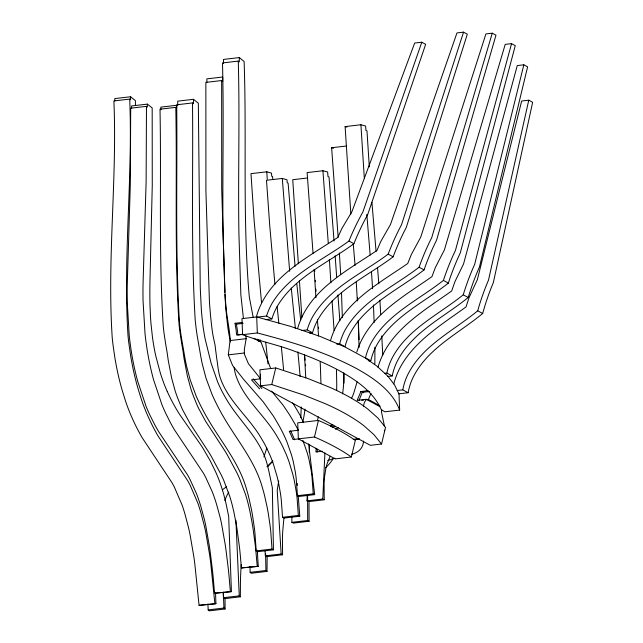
<?xml version="1.0" encoding="UTF-8"?>
<svg xmlns="http://www.w3.org/2000/svg" width="643" height="643" viewBox="0 0 643 643"><rect width="100%" height="100%" fill="white"/><g stroke="black" fill="none" stroke-linecap="round" stroke-linejoin="round"><path stroke-width="0.96" d="M250.006 566.395L250.119 572.334L251.212 573.259L267.014 571.41L267.11 560.479A126.992 41.827 83.3 0 1 267.183 556.115M225.066 599.3L225.066 609.001L209.272 610.85L208.171 609.894L207.906 603.906M301.229 406.915L300.828 417.685M336.659 390.502L336.691 388.758A109.84 36.177 83.3 0 0 336.739 383.373L336.458 370.038M308.64 443.903L314.676 494.636L298.882 496.476L297.452 495.697L296.19 478.408A80.166 26.403 83.3 0 0 295.306 471.866L293.112 460.91A108.643 35.783 83.3 0 0 291.303 454.352L286.826 441.612A174.751 57.557 83.3 0 0 283.217 433.559L281.256 429.709A227.349 74.877 83.3 0 0 278.218 424.211L276.193 420.763A231.448 76.228 83.3 0 0 273.315 415.973L263.164 401.779L243.761 379.531L232.573 365.449L228.313 354.864L230.218 339.142A34.159 11.252 83.3 0 1 229.8 334.85L229.27 330.245A49.021 16.147 83.3 0 1 228.466 325.213L226.264 310.448L224.954 294.454M259.611 388.862L251.526 379.868L260.576 378.807L248.367 363.6L244.348 354.068L244.348 349.229L246.173 338.684L245.851 335.887M381.629 409.454L381.524 412.026L384.474 426.172M330.164 456.313L327.231 463.41A108.643 35.783 83.3 0 0 325.88 468.257L324.49 477.275A80.166 26.403 83.3 0 0 324.112 483.134L324.209 499.796L308.415 501.636L306.984 500.865L307.209 495.914M309.227 452.342L309.596 444.426M316.139 448.219L315.962 451.973L322.296 451.233M317.232 452.021L317.361 449.2M324.209 499.796L322.778 499.024L324.916 452.921M241.149 564.658L240.603 575.959A141.918 46.738 83.3 0 0 240.41 585.202L240.345 596.808L224.552 598.657L223.451 597.717L223.234 592.742M304.983 409.085L304.806 410.588A74.202 24.442 83.3 0 1 303.673 417.709L302.869 421.647M342.606 393.902L343.314 387.906A55.603 18.317 83.3 0 0 343.635 383.734L343.852 380.873A62.443 20.568 83.3 0 0 344.109 374.829A64.758 21.332 83.3 0 0 344.142 373.261M278.708 481.012L277.205 490.255L281.152 554.009L282.582 554.78L282.446 537.644A81.589 26.869 83.3 0 1 282.727 531.552L283.539 521.955A73.045 24.056 83.3 0 1 283.965 518.338M357.09 381.87L353.98 392.423A54.012 17.787 83.3 0 1 352.774 395.662L351.448 398.499M398.756 393.829L408.112 392.736A59.26 55.837 -85.5 0 1 412.107 379.466C425.939 348.964 458.121 333.918 482.676 313.487A237.01 223.322 -85.5 0 1 493.326 282.671L532.653 102.293L528.771 100.187L488.519 280.067A236.214 222.325 -83 0 0 477.717 310.794C453.066 331.193 420.835 346.175 406.834 376.637A59.043 55.571 -83 0 0 402.783 389.851L397.165 390.51M318.341 416.785L317.393 420.731M298.36 438.888L314.451 437.007L318.43 420.434A725.312 154.513 -2.3 0 1 355.314 440.423L351.335 456.996L335.244 458.877L298.36 438.888L297.717 422.853L318.43 420.434M260.568 385.84L271.74 384.53L275.759 367.957L307.804 378.478L329.425 387.166A725.851 154.625 -2.3 0 1 367.812 409.077L377.947 418.063L385.543 427.45L381.532 444.024L370.36 445.326L260.568 385.84L259.925 369.805L275.759 367.957M387.528 376.509L392.198 375.962A58.529 54.84 -75.9 0 1 396.426 362.901C410.917 332.568 443.292 317.763 468.208 297.492A234.357 219.584 -75.9 0 1 479.461 267.006L527.606 66.856L523.836 64.814L474.655 264.402A233.867 218.676 -73.6 0 0 463.249 294.807C438.237 315.03 405.821 329.779 391.161 360.064A58.4 54.607 -73.6 0 0 386.869 373.077L385.004 373.294M330.47 340.726C341.031 303.536 378.092 283.941 407.726 263.526L411.375 254.435L420.723 237.179L485.923 33.926L492.257 33.187L495.97 35.196L436.581 240.128A232.67 212.793 -58.7 0 0 424.042 269.915C398.387 289.816 365.658 304.131 349.744 334.014A58.071 53.112 -58.7 0 0 344.986 346.738L339.657 343.844L336.852 344.174M511.547 43.636L455.461 250.36A232.67 215.132 -64.5 0 0 443.405 280.404C418.022 300.442 385.414 314.941 370.03 345.01A58.071 53.699 -64.5 0 0 365.481 357.838L370.81 360.731A58.119 53.899 -66.6 0 1 375.295 347.855C390.51 317.73 423.07 303.174 448.364 283.097A232.83 215.944 -66.6 0 1 460.267 252.964L515.268 45.653L511.547 43.636L505.213 44.375L444.377 249.99L435.391 267.448L431.935 276.643C403.161 296.817 367.852 316.203 356.801 352.042M297.629 328.541C308.359 290.564 346.553 270.984 376.935 250.481L380.777 241.503L390.502 224.447L456.972 32.922L463.547 32.15L467.316 34.192L406.312 227.373A233.867 209.891 -51.9 0 0 393.13 256.814C367.097 276.506 334.223 290.58 317.578 320.19A58.4 52.413 -51.9 0 0 312.522 332.793L309.717 333.122M266.821 448.042L263.919 456.948M492.257 33.187L431.774 237.524A232.83 212.061 -57 0 0 419.083 267.231C393.331 287.075 360.57 301.334 344.487 331.161A58.119 52.935 -57 0 0 339.657 343.844M393.805 383.895C403.073 347.694 437.859 327.44 466.022 306.912L469.093 297.516L477.363 279.665L521.65 101.023L528.771 100.187M378.044 367.201C388.163 331.161 423.207 311.333 451.667 290.974L454.922 281.674L463.531 264.016L517.261 65.586L523.836 64.814M463.547 32.15L401.513 224.769A234.357 209.248 -50.4 0 0 388.171 254.122C362.049 273.773 329.144 287.791 312.321 317.329A58.529 52.26 -50.4 0 0 307.193 329.907L301.583 330.558M368.037 390.566L360.731 391.635A54.012 17.787 83.3 0 1 359.525 394.866L357.966 398.427A36.241 11.936 83.3 0 1 357.211 400.324L366.253 399.271L379.949 406.689M359.035 400.38L362.234 392.359L369.813 391.474M363.416 406.159L364.3 402.711L366.253 399.271M370.979 393.371L368.423 399.52L366.526 399.745M421.784 42.221L362.885 211.997A237.01 206.942 -45.3 0 0 348.948 241.021C322.489 260.479 289.454 274.28 271.949 303.528A59.26 51.737 -45.3 0 0 266.532 316.026L256.244 317.224C266.885 278.001 306.438 258.132 337.816 237.436L341.843 228.57L351.914 211.692L414.671 43.049L421.784 42.221L425.666 44.327L367.692 214.601A236.214 207.512 -46.6 0 0 353.907 243.713C327.536 263.212 294.534 277.069 277.205 306.398A59.043 51.866 -46.6 0 0 271.86 318.912L265.31 319.675M224.825 500.463L225.436 498.904A110.419 36.37 83.3 0 1 227.365 494.58L228.072 493.294A137.747 45.364 83.3 0 1 228.804 492.08M384.361 430.834L384.699 430.119M334.955 458.242L333.13 458.708L332.519 459.713A198.695 65.441 83.3 0 1 329.12 464.125L327.713 465.685A231.142 76.131 83.3 0 1 325.559 467.799M331.418 424.589L330.381 426.044M267.592 466.77L272.761 461.369M266.982 466.617L272.825 460.935M222.599 489.661L226.537 486.711M338.242 427.619L336.876 428.423A453.235 149.28 83.3 0 0 335.566 429.299M330.783 425.915L331.828 425.32A316.123 104.118 83.3 0 1 332.857 424.774M327.705 460.661L333.13 458.708M351.456 454.328C357.098 453.154 362.523 449.031 363.279 443.003A31.202 10.28 83.3 0 0 363.641 441.09M359.341 438.968L357.588 439.314M353.304 439.474L358.264 438.719M356.712 439.474L354.944 439.772M253.229 317.57L249.388 297.444A49.953 16.453 83.3 0 1 248.945 292.87C242.54 215.895 246.791 138.583 244.123 61.471L239.3 57.581L223.507 59.429L223.523 63.52M239.3 57.581L239.325 61.921L238.28 61.093L222.486 62.934C224.013 120.378 222.253 177.838 223.105 235.282A283.362 93.331 83.3 0 0 223.306 241.615L225.211 299.019A83.18 27.4 83.3 0 0 225.822 307.611L226.014 309.749A75.995 25.029 83.3 0 0 226.553 316.067L227.71 326.347A64.429 21.219 83.3 0 0 228.916 334.272L230.516 341.947M206.901 82.288L206.877 78.864L222.679 77.023L222.703 81.38L221.658 80.544L205.864 82.384L205.913 190.85L207.938 256.051A285.251 93.95 83.3 0 0 208.147 262.408L209.409 300.86A83.18 27.4 83.3 0 0 210.028 309.46L210.213 311.598A75.995 25.029 83.3 0 0 210.759 317.915L211.917 328.187A64.429 21.219 83.3 0 0 213.122 336.12L215.164 345.661A44.335 14.604 83.3 0 0 215.935 352.276L216.345 355.426A38.307 12.619 83.3 0 0 217.173 361.366L217.422 362.805A30.912 10.184 83.3 0 0 218.516 370.649L218.749 371.895A31.202 10.28 83.3 0 0 219.528 375.52C226.883 400.517 249.291 416.969 261.814 439.193A207.432 68.319 83.3 0 1 264.578 443.935A145.511 47.928 83.3 0 1 267.11 448.91L270.373 456.088A112.212 36.956 83.3 0 1 273.299 463.788L276.988 476.133A88.983 29.305 83.3 0 1 278.507 482.555L280.452 493.406A79.354 26.138 83.3 0 1 281.288 499.949L282.55 517.285L283.981 518.065L299.775 516.216L298.167 495.319M135.464 105.42L135.392 100.613L130.561 96.755L114.767 98.596L114.792 100.967M130.561 96.755L130.593 99.81L129.693 99.102L113.899 100.943C117.195 179.984 106.979 259.065 112.244 337.977A119.043 39.207 83.3 0 0 113.088 345.428L114.872 357.733A112.348 37.005 83.3 0 0 116.158 364.975L116.616 367.362A113.481 37.374 83.3 0 0 118.633 376.71L119.172 379A108.161 35.622 83.3 0 0 120.9 385.712A81.814 26.95 83.3 0 0 122.773 392.206L125.329 400.396A127.346 41.94 83.3 0 0 127.314 406.207L129.508 411.833A163.081 53.715 83.3 0 0 131.791 417.203A169.511 55.828 83.3 0 0 133.334 420.643A175.989 57.966 83.3 0 0 134.901 423.97A184.517 60.772 83.3 0 0 136.477 427.185L138.076 430.288A209.899 69.131 83.3 0 0 140.487 434.756A195.086 64.252 83.3 0 0 142.119 437.626L171.858 482.483A192.554 63.424 83.3 0 1 174.285 486.912L182.146 505.189A86.717 28.557 83.3 0 1 183.994 510.855A83.984 27.665 83.3 0 1 185.16 514.818L188.52 527.646A86.041 28.34 83.3 0 1 190.039 534.558L193.832 556.669A172.509 56.817 83.3 0 1 194.861 564.297L199.065 605.32L215.927 603.697L215.526 592.758M167.22 391.378A139.017 45.79 83.3 0 1 165.934 388.436A130.095 42.848 83.3 0 1 164.061 383.879L161.538 376.766A88.814 29.256 83.3 0 1 159.93 371.517L155.767 355.933A81.613 26.877 83.3 0 1 153.942 346.738L153.307 342.976A80.351 26.467 83.3 0 1 152.463 337.286L150.984 323.606A104.142 34.296 83.3 0 1 150.43 315.576L150.004 305.425A149.706 49.31 83.3 0 1 149.883 299.268L149.851 295.137A207.866 68.463 83.3 0 1 149.867 288.876L149.891 286.778A320.736 105.637 83.3 0 1 149.988 280.428L152.262 185.538L152.182 107.928L147.36 104.118L131.558 105.966L131.582 108.233M193.511 99.311L193.543 103.78L192.498 102.936L176.704 104.785C177.452 177.074 175.089 249.508 179.397 321.693A106.167 34.971 83.3 0 0 180.136 328.525L180.418 330.807A99.882 32.897 83.3 0 0 181.414 337.688L184.895 357.717A79.692 26.25 83.3 0 0 186.542 366.068L190.199 379.925L196.244 396.273A198.695 65.441 83.3 0 0 200.166 404.656L201.757 407.839A231.142 76.131 83.3 0 0 207.448 418.223L208.244 419.606A237.492 78.221 83.3 0 0 210.623 423.6C223.708 445.02 240.024 465.106 246.671 489.789A62.596 20.616 83.3 0 1 248.704 497.152L251.381 509.2A73.045 24.056 83.3 0 1 252.522 515.549L254.154 526.472A81.589 26.869 83.3 0 1 254.949 533.143L256.219 550.898L257.65 551.678L273.444 549.837L272.343 487.683L269.063 472.099A50.427 16.605 83.3 0 0 267.649 466.279C261.605 438.847 238.272 420.803 225.163 397.036A172.79 56.905 83.3 0 1 223.161 393.476L221.867 391.032A133.929 44.11 83.3 0 1 217.639 381.974L211.089 363.094L205.165 339.022A79.732 26.259 83.3 0 1 204.185 333.765L203.614 330.221A80.793 26.612 83.3 0 1 202.858 324.844L201.862 315.697A109.84 36.177 83.3 0 1 201.363 310.022L200.375 290.459A283.708 93.444 83.3 0 1 200.214 284.463L198.341 103.242L193.511 99.311L177.717 101.16L177.741 105.364M147.36 104.118L147.384 107.051L146.483 106.344L130.69 108.193L130.328 183.641L127.226 286.384A228.152 75.143 83.3 0 0 127.169 293.232L127.177 295.531A173.441 57.123 83.3 0 0 127.242 302.467L129.235 335.662A110.692 36.458 83.3 0 0 130.087 342.84L131.092 349.961A99.062 32.624 83.3 0 0 132.257 357.01A104.801 34.521 83.3 0 0 133.575 363.93A106.617 35.116 83.3 0 0 135.552 372.932A102.02 33.597 83.3 0 0 137.779 381.588L146.202 406.738A158.588 52.236 83.3 0 0 148.453 411.922A165.613 54.542 83.3 0 0 149.972 415.241L154.658 424.573A210.349 69.283 83.3 0 0 157.053 428.905A196.967 64.871 83.3 0 0 158.676 431.686L187.547 474.904A175.861 57.918 83.3 0 1 189.87 479.148L196.348 493.318A93.018 30.639 83.3 0 1 198.309 498.614A89.723 29.554 83.3 0 1 199.563 502.32A86.146 28.372 83.3 0 1 200.769 506.17L204.161 518.58A82.143 27.054 83.3 0 1 205.68 525.243L209.433 546.51A160.083 52.726 83.3 0 1 210.446 553.84L212.568 571.177A141.918 46.738 83.3 0 1 213.524 581.031L214.553 593.24L231.416 591.624L228.667 516.297L226.014 503.517A88.814 29.256 83.3 0 0 223.418 493.31L221.232 486.221A110.419 36.37 83.3 0 0 218.861 479.565L218.017 477.444A137.747 45.364 83.3 0 0 215.405 471.367L210.116 460.581L203.164 448.597A252.418 83.132 83.3 0 0 200.576 444.578L179.759 414.614A227.284 74.861 83.3 0 1 176.833 409.888L176.11 408.675A189.613 62.451 83.3 0 1 173.28 403.667A178.77 58.883 83.3 0 1 171.89 401.055L170.524 398.387A153.91 50.693 83.3 0 1 168.522 394.239A146.676 48.305 83.3 0 1 167.22 391.378M176.696 108.04L175.796 107.357L160.003 109.197C161.441 181.535 158.588 254.049 163.258 326.258A97.342 32.062 83.3 0 0 164.013 333.002L165.693 344.166A91.145 30.02 83.3 0 0 166.842 350.708L167.477 354.896A69.597 22.923 83.3 0 0 168.345 360.932L171.568 377.811L175.209 391.097A80.327 26.459 83.3 0 0 176.801 395.702A85.495 28.155 83.3 0 0 177.91 398.66L181.302 406.898A106.007 34.915 83.3 0 0 183.094 410.732L189.966 423.343L209.023 452.584A214.473 70.642 83.3 0 1 211.491 456.739L221.104 474.63A170.837 56.271 83.3 0 1 223.708 480.265L229.816 496.549A101.039 33.275 83.3 0 1 231.705 503.083L232.292 505.31A106.433 35.052 83.3 0 1 233.883 512.077L236.142 523.627A152.423 50.202 83.3 0 1 237.267 530.644L239.461 547.097A126.992 41.827 83.3 0 1 240.394 556.412L241.398 567.938L258.261 566.346L257.28 550.336M350.853 214.047L345.106 126.599L360.908 124.75L365.626 126.036L365.955 130.545L366.976 130.826L369.307 166.867M338.146 237.243L331.619 147.737L346.432 146.009M272.769 179.027L272.6 176.536L271.716 176.278L271.499 173.12L266.781 171.81L250.979 173.658L254.146 220.678L261.532 302.628M334.055 241.045L328.999 176.897L327.978 176.624L327.641 171.994L322.923 170.749L307.129 172.597L313.053 253.35M295.073 266.298L288.104 183.086L287.228 182.821L287.011 179.791L282.293 178.433L266.491 180.273L269.73 225.492L274.923 284.286M307.555 177.982L292.742 179.71L298.352 263.743M256.694 316.927L241.961 318.647L242.604 334.681C259.643 341.353 278.057 344.761 295.217 351.496C309.58 356.616 323.742 362.403 337.237 369.54C354.727 379.113 373.044 390.992 381.42 409.896L384.924 411.801L399.657 410.081L399.014 394.046L394.601 384.996L387.89 376.211L376.798 366.028L365.031 357.838L344.704 346.826L319.868 336.329L290.532 326.363L256.694 316.927L257.337 332.961C291.689 341.907 326.146 352.131 357.516 369.09C374.572 378.751 392.439 390.992 399.657 410.081M242.958 334.247L236.624 334.987L236.029 329.449A49.021 16.147 83.3 0 1 235.217 324.426L235.057 323.276L242.29 322.432M243.142 323.373L236.383 324.16L237.436 330.462A2.524 0.836 83.3 0 1 237.532 331.209L237.83 335.003L242.652 334.432M242.604 334.681L257.337 332.961M230.379 340.525L246.173 338.684M258.558 341.24L260.455 341.015L260.069 339.769M228.313 354.864L244.107 353.015M368.937 360.948L370.81 360.731M361.792 400.3L363.681 400.075M298.296 430.247L289.254 431.3L289.969 432.771A174.39 57.436 83.3 0 1 292.686 438.751L293.031 439.547L299.357 438.807M297.452 495.697L313.245 493.856L314.676 494.636M306.984 500.865L322.778 499.024M282.55 517.285L298.344 515.437L299.775 516.216M291.858 516.329L291.874 522.341L307.667 520.492L309.098 521.264L308.994 504.554A79.354 26.138 83.3 0 1 309.082 502.561M309.098 521.264L293.304 523.105L291.874 522.341M256.219 550.898L272.013 549.05L273.444 549.837M265.045 550.874L265.35 555.849L281.152 554.009M282.582 554.78L266.781 556.621L265.35 555.849M241.398 567.938L258.261 566.346M250.119 572.334L265.913 570.494L267.014 571.41M214.553 593.24L231.416 591.624M223.451 597.717L239.244 595.868L240.345 596.808M199.065 605.32L215.927 603.697M208.171 609.894L223.965 608.045L225.066 609.001M353.401 439.458L359.63 439.105M345.106 126.599L346.995 127.113M331.619 147.737L333.508 148.252M271.74 384.53L303.785 395.051L325.406 403.748A725.851 154.625 -2.3 0 1 363.801 425.65L373.929 434.636L381.532 444.024M419.083 267.231L424.05 269.915M443.405 280.404L448.364 283.097M388.171 254.122L393.13 256.814M463.249 294.807L468.208 297.492M348.948 241.021L353.907 243.713M477.717 310.794L482.676 313.487M307.193 329.907L312.522 332.793M386.869 373.077L392.198 375.962M266.532 316.018L271.86 318.912M402.783 389.851L408.112 392.736M235.057 323.276L236.728 324.185M360.803 391.41L363.303 392.769M256.951 339.118L260.455 341.015M368.423 399.52L379.812 405.693M254.234 338.572L261.082 342.277L270.615 368.359M253.133 378.807L261.862 388.541M271.563 391.081L283.258 405.411L289.109 414.124A231.448 76.228 83.3 0 1 291.994 418.923L294.012 422.363A227.349 74.877 83.3 0 1 297.058 427.868L298.071 429.789M292.661 402.92L294.156 405.275A453.235 149.28 83.3 0 1 299.976 415.089L303.52 422.668M290.676 430.834L294.663 439.796M302.901 440.455L307.105 452.503A108.643 35.783 83.3 0 1 308.913 459.062L311.099 470.017A80.166 26.403 83.3 0 1 311.984 476.567L313.245 493.856M243.367 318.02L240.844 294.639L239.108 239.775A283.362 93.331 83.3 0 1 238.907 233.441C238.014 175.997 239.831 118.537 238.28 61.093M300.683 320.061L296.833 283.949M304.517 354.582L305.103 360.201M295.394 328.501L291.255 288M265.72 342.229L267.745 361.543M278.845 323.22L277.117 306.534M281.329 346.778L282.952 362.885A320.736 105.637 83.3 0 1 283.571 369.621M297.846 351.882L298.746 361.036A320.736 105.637 83.3 0 1 299.373 367.78L299.566 369.99A207.866 68.463 83.3 0 1 300.096 376.541M305.513 364.219L305.674 365.819M267.826 362.339L267.986 363.922M376.067 251.429L371.903 202.248M289.663 271.314L282.293 178.433M370.175 255.038L366.807 214.344M353.256 244.019L355.073 265.406M377.521 267.335L378.807 283.82M257.192 566.089L256.195 554.563A126.992 41.827 83.3 0 0 255.263 545.248L253.069 528.795A152.423 50.202 83.3 0 0 251.935 521.786L249.677 510.229A106.433 35.052 83.3 0 0 248.085 503.461L247.499 501.243A101.039 33.275 83.3 0 0 245.61 494.708L239.501 478.416A170.837 56.271 83.3 0 0 236.905 472.782L227.292 454.898A214.473 70.642 83.3 0 0 224.817 450.735L205.76 421.503L198.888 408.884A106.007 34.915 83.3 0 1 197.096 405.058L193.712 396.811A85.495 28.155 83.3 0 1 192.595 393.854A80.327 26.459 83.3 0 1 191.003 389.248L187.362 375.962L184.147 359.091A69.597 22.923 83.3 0 1 183.279 353.047L182.636 348.868A91.145 30.02 83.3 0 1 181.495 342.325L179.815 331.153A97.342 32.062 83.3 0 1 179.059 324.41C174.39 252.201 177.235 179.686 175.796 107.357M297.251 483.383L297.404 485.369M230.347 591.391L229.318 579.19A141.918 46.738 83.3 0 0 228.361 569.328L226.24 551.999A160.083 52.726 83.3 0 0 225.227 544.661L221.481 523.394A82.143 27.054 83.3 0 0 219.962 516.731L216.562 504.321A86.146 28.372 83.3 0 0 215.357 500.479A89.723 29.554 83.3 0 0 214.103 496.774A93.018 30.639 83.3 0 0 212.142 491.477L205.672 477.307A175.861 57.918 83.3 0 0 203.349 473.063L174.47 429.837A196.967 64.871 83.3 0 1 172.854 427.065A210.349 69.283 83.3 0 1 170.459 422.732L165.765 413.393A165.613 54.542 83.3 0 1 164.246 410.073A158.588 52.236 83.3 0 1 162.004 404.889L153.573 379.748A102.02 33.597 83.3 0 1 151.354 371.083A106.617 35.116 83.3 0 1 149.377 362.089A104.801 34.521 83.3 0 1 148.059 355.161A99.062 32.624 83.3 0 1 146.885 348.12L145.881 340.991A110.692 36.458 83.3 0 1 145.037 333.821L143.035 300.627A173.441 57.123 83.3 0 1 142.971 293.682L142.971 291.383A228.152 75.143 83.3 0 1 143.027 284.544L146.122 181.792L146.483 106.344M339.85 320.736L337.937 294.976M214.858 603.472L210.663 562.456A172.509 56.817 83.3 0 0 209.626 554.821L205.832 532.717A86.041 28.34 83.3 0 0 204.313 525.805L200.962 512.969A83.984 27.665 83.3 0 0 199.796 509.007A86.717 28.557 83.3 0 0 197.948 503.34L190.087 485.071A192.554 63.424 83.3 0 0 187.652 480.634L157.913 435.777A195.086 64.252 83.3 0 1 156.281 432.916A209.899 69.131 83.3 0 1 153.87 428.447L152.27 425.345A184.517 60.772 83.3 0 1 150.695 422.121A175.989 57.966 83.3 0 1 149.136 418.794A169.511 55.828 83.3 0 1 147.585 415.354A163.081 53.715 83.3 0 1 145.31 409.985L143.108 404.359A127.346 41.94 83.3 0 1 141.122 398.547L138.575 390.357A81.814 26.95 83.3 0 1 136.694 383.871A108.161 35.622 83.3 0 1 134.974 377.152L134.427 374.869A113.481 37.374 83.3 0 1 132.418 365.513L131.952 363.134A112.348 37.005 83.3 0 1 130.666 355.884L128.889 343.587A119.043 39.207 83.3 0 1 128.045 336.136C122.861 257.216 132.98 178.135 129.693 99.102M335.164 255.874L336.675 277.286M339.367 252.972L340.694 274.199M328.3 243.464L322.923 170.749M318.478 327.166L318.582 328.613M301.864 317.393L299.421 280.669M360.908 124.75L364.308 178.079M332.085 300.956L334.095 330.558M317.417 319.45L318.542 335.992M304.46 354.59L305.779 377.931M371.493 272.005L372.57 288.723M329.385 259.523L330.888 282.791M315.946 297.717L314.106 269.377M267.263 179.228L266.781 171.81M315.882 289.125L316.026 291.327M315.311 280.3L315.408 281.771M314.66 269.996L314.748 271.467M379.9 300.201L380.479 310.151A283.362 93.331 83.3 0 1 380.688 314.411M356.262 282.245L357.339 300.779M343.507 372.94L343.917 383.188M381.789 335.887L382.754 355.266M374.146 322.432L373.43 304.943M235.933 520.235L239.244 595.868M223.274 592.082L223.965 608.045M298.344 515.437L297.09 498.1A79.354 26.138 83.3 0 0 296.246 491.557L294.301 480.707A88.983 29.305 83.3 0 0 292.79 474.285L289.093 461.947A112.212 36.956 83.3 0 0 286.167 454.247L282.912 447.062A145.511 47.928 83.3 0 0 280.38 442.087A207.432 68.319 83.3 0 0 277.607 437.353C265.093 415.129 242.676 398.676 235.322 373.671A31.202 10.28 83.3 0 1 234.55 370.046L234.309 368.801A30.912 10.184 83.3 0 1 234.092 367.539M272.013 549.05L270.743 531.303A81.589 26.869 83.3 0 0 269.956 524.632L268.316 513.709A73.045 24.056 83.3 0 0 267.175 507.351L264.498 495.311A62.596 20.616 83.3 0 0 262.465 487.941C255.818 463.265 239.509 443.18 226.416 421.752A237.492 78.221 83.3 0 1 224.045 417.765L223.242 416.383A231.142 76.131 83.3 0 1 217.551 405.998L215.96 402.815A198.695 65.441 83.3 0 1 212.037 394.432L205.993 378.084L202.336 364.219A79.692 26.25 83.3 0 1 200.688 355.868L197.208 335.839A99.882 32.897 83.3 0 1 196.211 328.967L195.93 326.684A106.167 34.971 83.3 0 1 195.191 319.844C190.842 247.668 193.31 175.226 192.498 102.936M260.391 374.25L260.576 378.807M358.384 321.87L359.075 339.552M358.199 320.455L359.091 347.405M341.513 293.015L342.357 317.674M357.516 297.379L357.629 300.811M224.069 264.803L223.949 260.56A285.251 93.95 83.3 0 1 223.732 254.202L221.706 189.01L221.658 80.544M224.881 292.412L223.989 264.988M265.599 553.647L265.913 570.494M374.925 347.212L374.869 361.101A49.953 16.453 83.3 0 1 374.829 363.978M320.937 383.381L320.375 365.891A283.708 93.444 83.3 0 0 320.166 361.84M176.696 107.421L176.68 105.283L160.879 107.124L160.903 109.889M307.627 495.44L307.667 520.492M332.118 427.346A572.374 188.512 83.3 0 1 334.963 426.196M314.451 437.007A725.312 154.513 -2.3 0 1 351.335 456.996"/></g></svg>
